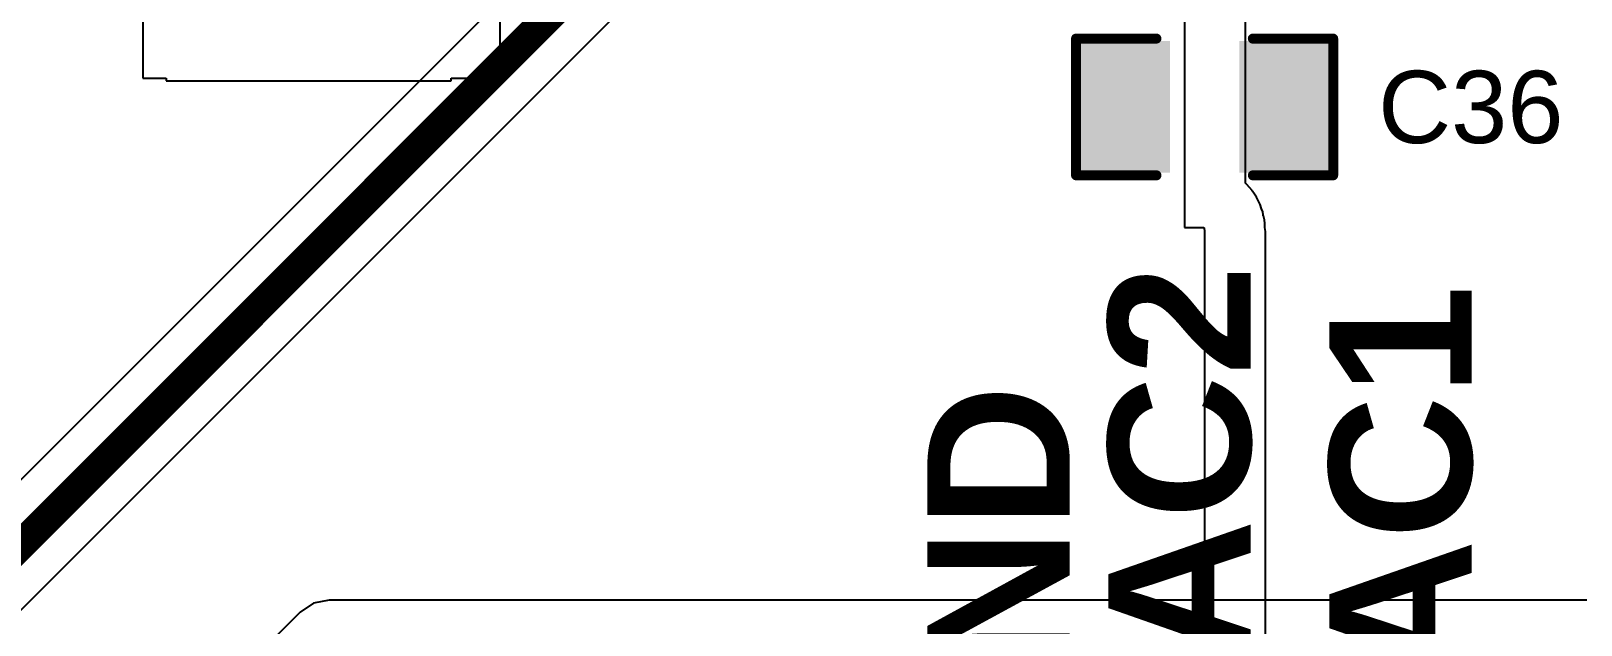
# Model space of a CAD drawing. Header units: inches. Extents: x 0 to 5379, y 0 to 5429.
# Drawn here: x 97.47 to 117.07, y 150.04 to 157.54 of the extents above; entities that cross this region are included whole.
import ezdxf

# ---------------------------------------------------------------- set-up
doc = ezdxf.new("R2010")
doc.units = ezdxf.units.IN
for name, color, linetype in [('SIG 01', 90, 'Continuous'), ('Top Layer', 1, 'Continuous'), ('Top Overlay', 2, 'Continuous'), ('Top Paste', 8, 'Continuous'), ('Top Solder', 216, 'Continuous')]:
    doc.layers.add(name, color=color, linetype=linetype)
doc.styles.add('Arial', font='', dxfattribs={"height": 0.2})
doc.styles.add('Arial_Bold', font='', dxfattribs={"height": 0.2})
doc.styles.get('Arial').set_extended_font_data('Arial')
doc.styles.get('Arial_Bold').set_extended_font_data('Arial', bold=True)

# ---------------------------------------------------------------- blocks, each defined once
blk = doc.blocks.new('C___0805_1081')
at = {"layer": 'Top Layer'}
for points in [[(-1.524, 0.762), (-0.508, 0.762), (-0.508, -0.762), (-1.524, -0.762)], [(0.508, 0.762), (1.524, 0.762), (1.524, -0.762), (0.508, -0.762)]]:
    blk.add_hatch(color=1, dxfattribs=at).paths.add_polyline_path(points)
at = {"layer": 'Top Paste'}
for points in [[(-1.524, 0.762), (-0.508, 0.762), (-0.508, -0.762), (-1.524, -0.762)], [(0.508, 0.762), (1.524, 0.762), (1.524, -0.762), (0.508, -0.762)]]:
    blk.add_hatch(color=8, dxfattribs=at).paths.add_polyline_path(points)
at = {"layer": 'Top Solder'}
for points in [[(-1.594, 0.832), (-0.438, 0.832), (-0.438, -0.832), (-1.594, -0.832)], [(0.438, 0.832), (1.594, 0.832), (1.594, -0.832), (0.438, -0.832)]]:
    blk.add_hatch(color=216, dxfattribs=at).paths.add_polyline_path(points)
at = {"layer": 'Top Overlay'}
for points in [[(-1.626, 0.864, 0.127, 0.127, 0), (-1.626, -0.864, 0.127, 0.127, 0)], [(-0.61, 0.864, 0.127, 0.127, 0), (-1.626, 0.864, 0.127, 0.127, 0)], [(1.626, 0.864, 0.127, 0.127, 0), (0.61, 0.864, 0.127, 0.127, 0)], [(1.626, 0.864, 0.127, 0.127, 0), (1.626, -0.864, 0.127, 0.127, 0)], [(-0.61, -0.864, 0.127, 0.127, 0), (-1.626, -0.864, 0.127, 0.127, 0)], [(1.626, -0.864, 0.127, 0.127, 0), (0.61, -0.864, 0.127, 0.127, 0)]]:
    blk.add_lwpolyline(points, format="xyseb", dxfattribs=at)
for points in [[(-1.657, 0.864, 0.0635, 0.0635, 1), (-1.594, 0.864, 0.0635, 0.0635, 1)], [(-1.657, 0.864, 0.0635, 0.0635, 1), (-1.594, 0.864, 0.0635, 0.0635, 1)], [(-0.641, 0.864, 0.0635, 0.0635, 1), (-0.578, 0.864, 0.0635, 0.0635, 1)], [(0.578, 0.864, 0.0635, 0.0635, 1), (0.641, 0.864, 0.0635, 0.0635, 1)], [(1.594, 0.864, 0.0635, 0.0635, 1), (1.657, 0.864, 0.0635, 0.0635, 1)], [(1.594, 0.864, 0.0635, 0.0635, 1), (1.657, 0.864, 0.0635, 0.0635, 1)], [(-1.657, -0.864, 0.0635, 0.0635, 1), (-1.594, -0.864, 0.0635, 0.0635, 1)], [(-1.657, -0.864, 0.0635, 0.0635, 1), (-1.594, -0.864, 0.0635, 0.0635, 1)], [(-0.641, -0.864, 0.0635, 0.0635, 1), (-0.578, -0.864, 0.0635, 0.0635, 1)], [(0.578, -0.864, 0.0635, 0.0635, 1), (0.641, -0.864, 0.0635, 0.0635, 1)], [(1.594, -0.864, 0.0635, 0.0635, 1), (1.657, -0.864, 0.0635, 0.0635, 1)], [(1.594, -0.864, 0.0635, 0.0635, 1), (1.657, -0.864, 0.0635, 0.0635, 1)]]:
    blk.add_lwpolyline(points, format="xyseb", close=True, dxfattribs=at)

msp = doc.modelspace()

# ---------------------------------------------------------------- linework, layer by layer
at = {"layer": 'SIG 01'}
for p, q in [((107.407, 161.94), (96.159, 150.692)), ((97.124, 150.008), (108.402, 161.287)), ((101.24, 150.353), (101.042, 150.313)), ((117.14, 150.353), (101.24, 150.353)), ((100.873, 150.201), (99.633, 148.961)), ((101.042, 150.313), (100.873, 150.201))]:
    msp.add_line(p, q, dxfattribs=at)
msp.add_lwpolyline([(96.541, 150.25, 0.381, 0.381, 0), (107.99, 161.699, 0.381, 0.381, 0)], format="xyseb", dxfattribs=at)
at = {"layer": 'Top Layer'}
for p, q in [((98.882, 162.535), (98.882, 156.947)), ((103.403, 156.947), (103.403, 161.97)), ((112.054, 157.919), (112.054, 157.411)), ((112.823, 157.411), (112.823, 157.919)), ((112.054, 157.411), (112.054, 155.627)), ((112.823, 155.621), (112.823, 157.411)), ((98.882, 156.947), (99.178, 156.947)), ((99.178, 156.947), (99.178, 156.917)), ((99.178, 156.917), (102.782, 156.917)), ((102.782, 156.917), (102.782, 156.947)), ((102.782, 156.947), (103.403, 156.947)), ((112.054, 155.627), (112.054, 155.061)), ((112.843, 155.605), (112.823, 155.621)), ((112.874, 155.565), (112.843, 155.605)), ((112.909, 155.529), (112.874, 155.565)), ((112.911, 155.527), (112.909, 155.529)), ((112.937, 155.483), (112.911, 155.527)), ((112.911, 155.527), (112.911, 155.527)), ((112.911, 155.527), (112.911, 155.527)), ((112.965, 155.446), (112.937, 155.483)), ((112.983, 155.402), (112.965, 155.446)), ((113.012, 155.353), (112.983, 155.402)), ((113.027, 155.298), (113.012, 155.353)), ((113.012, 155.353), (113.012, 155.353)), ((113.012, 155.353), (113.012, 155.353)), ((113.042, 155.26), (113.027, 155.298)), ((113.047, 155.22), (113.042, 155.26)), ((113.05, 155.212), (113.047, 155.22)), ((112.054, 155.061), (112.3, 155.061)), ((112.3, 155.061), (112.302, 155.059)), ((112.302, 155.059), (112.308, 155.011)), ((113.05, 155.21), (113.05, 155.212)), ((113.051, 155.208), (113.05, 155.21)), ((113.064, 155.159), (113.051, 155.208)), ((113.07, 155.111), (113.064, 155.159)), ((113.064, 155.159), (113.064, 155.159)), ((113.064, 155.159), (113.064, 155.159)), ((113.07, 155.061), (113.07, 155.111)), ((113.077, 155.011), (113.07, 155.061)), ((112.308, 155.011), (112.308, 147.878)), ((113.077, 147.878), (113.077, 155.011))]:
    msp.add_line(p, q, dxfattribs=at)

# ---------------------------------------------------------------- block references
at = {"rotation": 180}
msp.add_blockref('C___0805_1081', (112.308, 156.585), dxfattribs=at)

# ---------------------------------------------------------------- texts
at = {"layer": 'Top Overlay', "style": 'Arial'}
msp.add_text('C36', height=0.9144, dxfattribs=at).set_placement((114.502, 156.128))
at = {"layer": 'Top Overlay', "style": 'Arial_Bold'}
for s, p in [('DAC2', (112.889, 147.742)), ('DAC1', (115.683, 147.488)), ('GND', (110.602, 147.488))]:
    msp.add_text(s, height=1.8, rotation=90, dxfattribs=at).set_placement(p)

doc.saveas('drawing.dxf')
